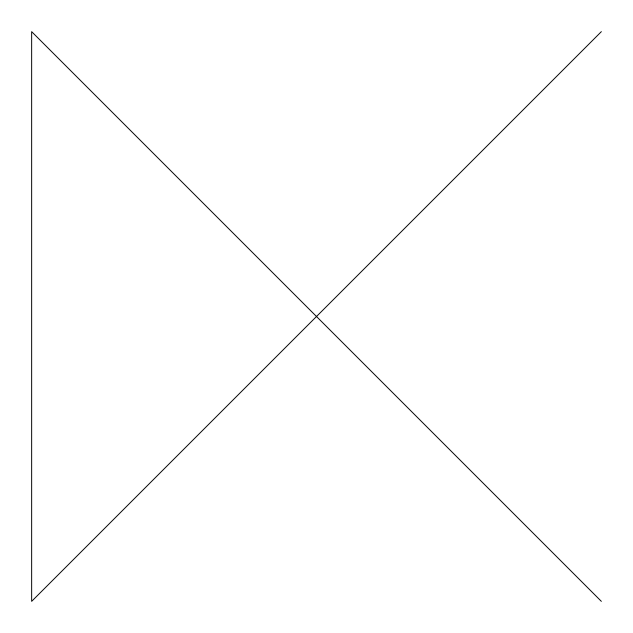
<?xml version="1.0" encoding="UTF-8"?>
<svg xmlns="http://www.w3.org/2000/svg" width="633" height="633" viewBox="0 0 633 633"><rect width="100%" height="100%" fill="white"/><g stroke="black" fill="none" stroke-linecap="round" stroke-linejoin="round"><path stroke-width="0.95" d="M601.35 31.65L31.65 601.35L31.65 31.65L601.35 601.35"/></g></svg>
